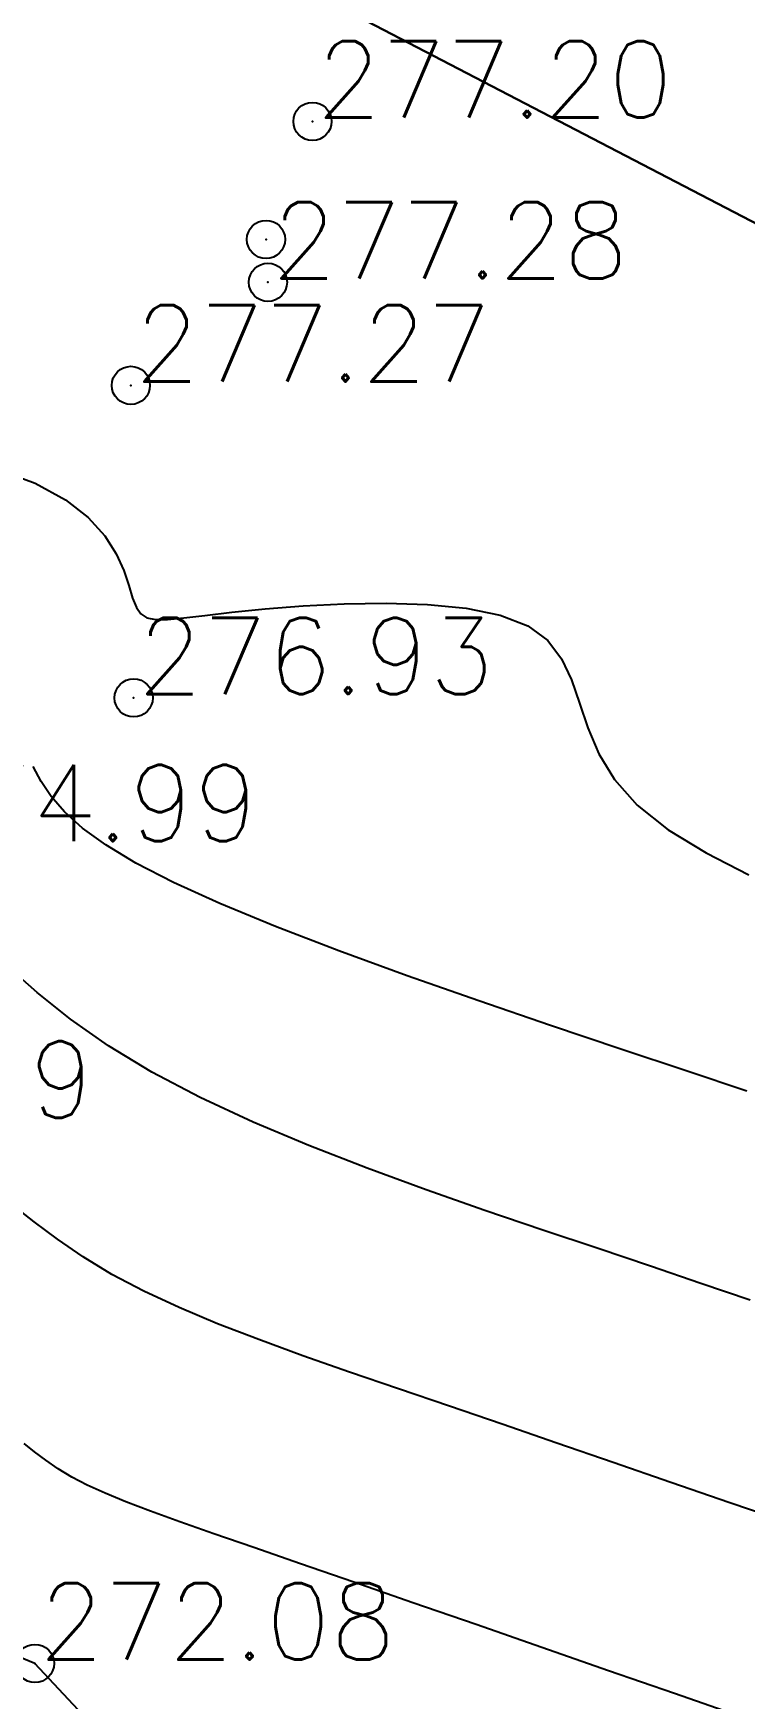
# Model space of a CAD drawing. Header units: millimetres. Extents: x 524954 to 526204, y 9523489 to 9524010.
# Drawn here: x 525250.84 to 525260.15, y 9523718.49 to 9523740.29 of the extents above; entities that cross this region are included whole.
import ezdxf

# ---------------------------------------------------------------- set-up
doc = ezdxf.new("R2010")
doc.units = ezdxf.units.MM
doc.header["$PDMODE"] = 32
doc.header["$PDSIZE"] = 0.5
for name, color, linetype in [('Bord_Route_Existante', 6, 'Continuous'), ('CN_01_00', 3, 'Continuous'), ('CN_02_00', 4, 'Continuous'), ('CN_05_00', 6, 'Continuous'), ('Haut_Talus', 30, 'Continuous'), ('TopoAlt', 3, 'Continuous'), ('TOPOJIS', 7, 'Continuous')]:
    doc.layers.add(name, color=color, linetype=linetype)
doc.layers.add('Bord_Route_Existante_POLY3D', color=6, linetype='Continuous', plot=False)
doc.styles.add('Simplex 1.0', font='Simplex.shx', dxfattribs={"width": 0.99, "height": 1})

# ---------------------------------------------------------------- blocks, each defined once
blk = doc.blocks.new('TCPOINT M')
at = {"color": 0}
blk.add_point((0, 0), dxfattribs=at)
at = {"layer": 'TopoAlt', "style": 'Simplex 1.0', "width": 0.99}
blk.add_attdef('ALT', (0.15, 0.15), '', height=1, dxfattribs=at)

msp = doc.modelspace()

# ---------------------------------------------------------------- linework, layer by layer
at = {"layer": 'Bord_Route_Existante', "flags": 128}
msp.add_lwpolyline([(525286.283, 9523724.592), (525277.74, 9523728.73), (525253.667, 9523741.25), (525253.096, 9523741.492), (525244.526, 9523744.675), (525233.71, 9523750.617), (525223.366, 9523755.337), (525215.23, 9523758.673), (525209.606, 9523761.576), (525201.582, 9523763.975), (525193.808, 9523765.63), (525185.186, 9523766.761), (525176.444, 9523767.315)], dxfattribs=at)
at = {"layer": 'Bord_Route_Existante_POLY3D'}
msp.add_polyline3d([(525125.167, 9523764.211, 281.6), (525144.506, 9523765.617, 280.96), (525155.934, 9523766.66, 280.57), (525166.063, 9523767.401, 280.21), (525176.444, 9523767.315, 279.84), (525180.8, 9523767.044, 279.62), (525185.186, 9523766.761, 279.51), (525193.808, 9523765.63, 279.25), (525201.582, 9523763.975, 278.97), (525205.234, 9523762.825, 278.77), (525209.606, 9523761.576, 278.65), (525215.23, 9523758.673, 278.32), (525223.366, 9523755.337, 278), (525233.71, 9523750.617, 277.72), (525244.526, 9523744.675, 277.44), (525253.096, 9523741.492, 277.25), (525253.667, 9523741.25, 277.24), (525277.74, 9523728.73, 276.85), (525286.283, 9523724.592, 276.77)], dxfattribs=at)
at = {"layer": 'CN_01_00', "flags": 128}
for points, elevation in [([(525250.354, 9523734.592), (525250.865, 9523734.401), (525251.262, 9523734.184), (525251.559, 9523733.951), (525251.774, 9523733.713), (525251.924, 9523733.478), (525252.023, 9523733.258), (525252.09, 9523733.061), (525252.139, 9523732.898), (525252.188, 9523732.775), (525252.247, 9523732.692), (525252.327, 9523732.641), (525252.44, 9523732.619), (525252.597, 9523732.62), (525252.808, 9523732.64), (525253.085, 9523732.672), (525253.438, 9523732.713), (525253.873, 9523732.756), (525254.371, 9523732.795), (525254.908, 9523732.823), (525255.458, 9523732.832), (525255.999, 9523732.815), (525256.503, 9523732.765), (525256.949, 9523732.674), (525257.31, 9523732.535), (525257.571, 9523732.343), (525257.752, 9523732.105), (525257.881, 9523731.829), (525257.986, 9523731.524), (525258.096, 9523731.199), (525258.24, 9523730.862), (525258.446, 9523730.522), (525258.742, 9523730.188), (525259.147, 9523729.867), (525259.644, 9523729.563), (525260.205, 9523729.277)], 277), ([(525260.068, 9523718.27), (525259.23, 9523718.56), (525258.365, 9523718.86), (525257.493, 9523719.164), (525256.633, 9523719.463), (525255.807, 9523719.75), (525255.035, 9523720.019), (525254.337, 9523720.261), (525253.727, 9523720.471), (525253.203, 9523720.653), (525252.755, 9523720.809), (525252.374, 9523720.947), (525252.052, 9523721.069), (525251.778, 9523721.182), (525251.545, 9523721.289), (525251.342, 9523721.395), (525251.163, 9523721.504), (525251.002, 9523721.615), (525250.855, 9523721.725), (525250.719, 9523721.832)], 273)]:
    msp.add_lwpolyline(points, dxfattribs=dict(at, elevation=elevation))
at = {"layer": 'CN_02_00', "flags": 128}
for points, elevation in [([(525260.178, 9523726.446), (525259.395, 9523726.706), (525258.529, 9523726.994), (525257.61, 9523727.304), (525256.669, 9523727.627), (525255.734, 9523727.956), (525254.838, 9523728.283), (525254.01, 9523728.6), (525253.281, 9523728.9), (525252.673, 9523729.176), (525252.18, 9523729.431), (525251.788, 9523729.667), (525251.482, 9523729.888), (525251.249, 9523730.099), (525251.073, 9523730.301), (525250.941, 9523730.499), (525250.838, 9523730.696)], 276), ([(525260.741, 9523720.789), (525259.954, 9523721.059), (525259.182, 9523721.325), (525258.427, 9523721.586), (525257.691, 9523721.84), (525256.976, 9523722.086), (525256.284, 9523722.323), (525255.617, 9523722.55), (525254.977, 9523722.769), (525254.367, 9523722.982), (525253.79, 9523723.193), (525253.249, 9523723.402), (525252.746, 9523723.612), (525252.284, 9523723.827), (525251.865, 9523724.047), (525251.49, 9523724.275), (525251.154, 9523724.506), (525250.849, 9523724.736), (525250.566, 9523724.959)], 274)]:
    msp.add_lwpolyline(points, dxfattribs=dict(at, elevation=elevation))
at = {"layer": 'CN_05_00', "elevation": 275, "flags": 128}
msp.add_lwpolyline([(525260.22, 9523723.709), (525259.574, 9523723.929), (525258.916, 9523724.153), (525258.231, 9523724.384), (525257.506, 9523724.628), (525256.75, 9523724.885), (525255.979, 9523725.155), (525255.207, 9523725.438), (525254.447, 9523725.733), (525253.715, 9523726.041), (525253.025, 9523726.362), (525252.391, 9523726.695), (525251.825, 9523727.04), (525251.325, 9523727.389), (525250.888, 9523727.735), (525250.51, 9523728.071)], dxfattribs=at)
at = {"layer": 'Haut_Talus', "flags": 128}
msp.add_lwpolyline([(525282.591, 9523723.861), (525278.189, 9523721.2), (525277.401, 9523719.424), (525274.125, 9523716.331), (525265.547, 9523713.667), (525254.131, 9523715.455), (525250.861, 9523718.955), (525243.335, 9523722.062), (525238.433, 9523729.449)], dxfattribs=at)

# ---------------------------------------------------------------- block references
at = {"layer": 'TOPOJIS'}
ref = msp.add_blockref('TCPOINT M', (525254.493, 9523739.136, 277.2), dxfattribs=at)
ref.add_attrib('ALT', '277.20', (525254.543, 9523739.186, 277.2), dxfattribs={"layer": 'TopoAlt', "height": 1, "style": 'Simplex 1.0', "width": 0.99})
ref = msp.add_blockref('TCPOINT M', (525253.91, 9523737.031, 277.28), dxfattribs=at)
ref.add_attrib('ALT', '277.28', (525253.96, 9523737.081, 277.28), dxfattribs={"layer": 'TopoAlt', "height": 1, "style": 'Simplex 1.0', "width": 0.99})
msp.add_blockref('TCPOINT M', (525253.885, 9523737.592, 277.28), dxfattribs=at)
ref = msp.add_blockref('TCPOINT M', (525252.116, 9523735.682, 277.27), dxfattribs=at)
ref.add_attrib('ALT', '277.27', (525252.166, 9523735.732, 277.27), dxfattribs={"layer": 'TopoAlt', "height": 1, "style": 'Simplex 1.0', "width": 0.99})
ref = msp.add_blockref('TCPOINT M', (525252.152, 9523731.592, 276.93), dxfattribs=at)
ref.add_attrib('ALT', '276.93', (525252.202, 9523731.642, 276.93), dxfattribs={"layer": 'TopoAlt', "height": 1, "style": 'Simplex 1.0', "width": 0.99})
ref = msp.add_blockref('TCPOINT M', (525249.072, 9523729.666, 274.99), dxfattribs=at)
ref.add_attrib('ALT', '274.99', (525249.122, 9523729.716, 274.99), dxfattribs={"layer": 'TopoAlt', "height": 1, "style": 'Simplex 1.0', "width": 0.99})
ref = msp.add_blockref('TCPOINT M', (525246.92, 9523726.048, 273.99), dxfattribs=at)
ref.add_attrib('ALT', '273.99', (525246.97, 9523726.098, 273.99), dxfattribs={"layer": 'TopoAlt', "height": 1, "style": 'Simplex 1.0', "width": 0.99})
ref = msp.add_blockref('TCPOINT M', (525250.861, 9523718.955, 272.08), dxfattribs=at)
ref.add_attrib('ALT', '272.08', (525250.911, 9523719.005, 272.08), dxfattribs={"layer": 'TopoAlt', "height": 1, "style": 'Simplex 1.0', "width": 0.99})

doc.saveas('drawing.dxf')
